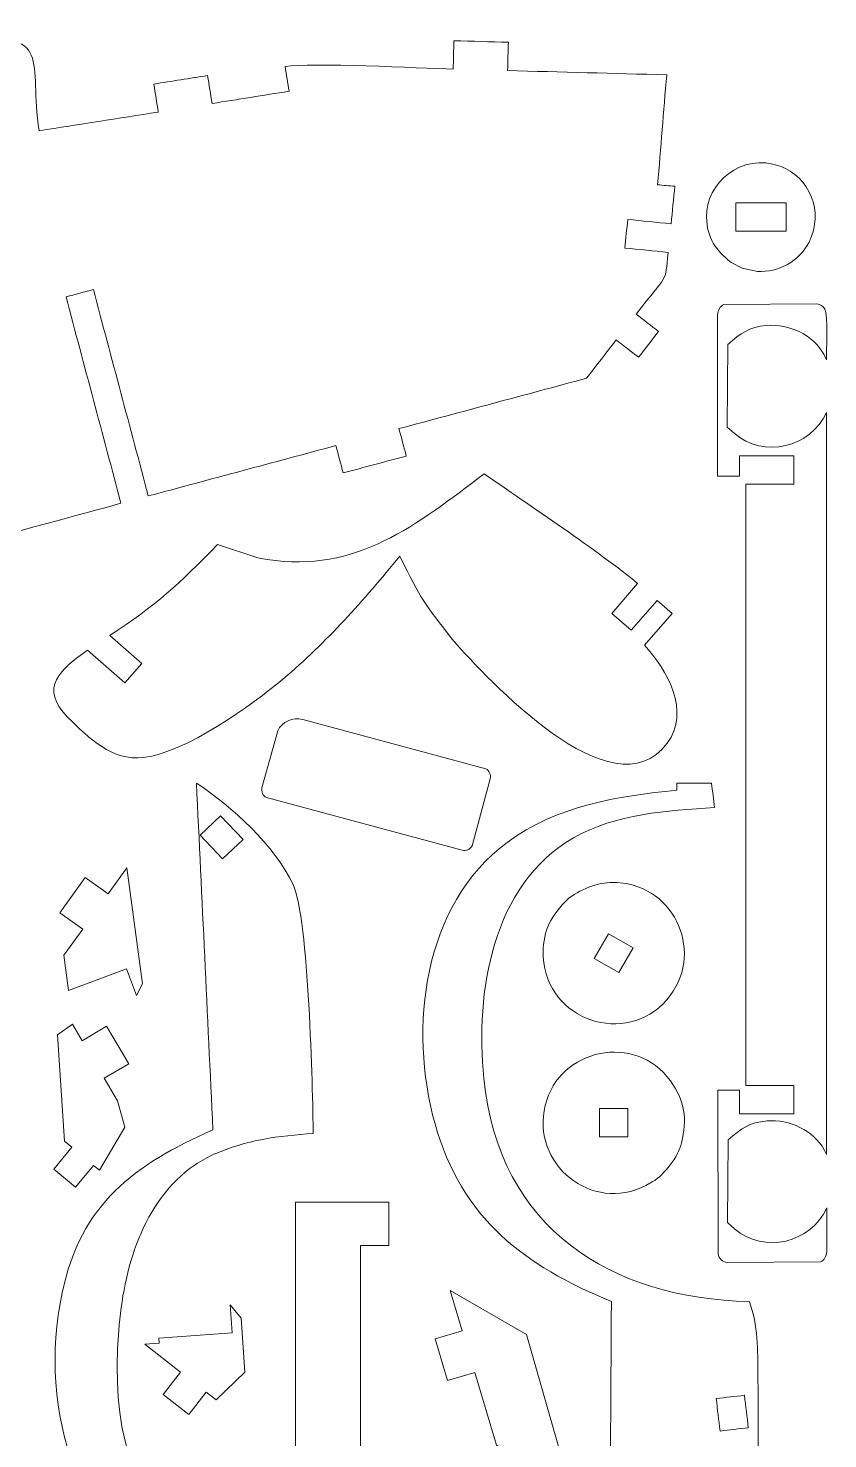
# Model space of a CAD drawing. Header units: centimetres. Extents: x -51 to 93, y -24 to 6.
# Drawn here: x -37.42 to -30.36, y -6.87 to 5.59 of the extents above; entities that cross this region are included whole.
import ezdxf

# ---------------------------------------------------------------- set-up
doc = ezdxf.new("R2010")
doc.units = ezdxf.units.CM
doc.header["$MEASUREMENT"] = 0
doc.layers.add('Camada 1', color=7, linetype='Continuous')

msp = doc.modelspace()

# ---------------------------------------------------------------- linework, layer by layer
at = {"layer": 'Camada 1', "color": 250, "lineweight": 9}
for points, knots in [([(-31.70889, 4.18937), (-31.75972, 4.19354), (-31.81055, 4.19772), (-31.86139, 4.2019), (-31.86139, 4.2019), (-31.83482, 4.52563), (-31.80823, 4.84936), (-31.78166, 5.17309), (-31.78166, 5.17309), (-32.25034, 5.18583), (-32.71903, 5.19858), (-33.1877, 5.21132), (-33.1877, 5.21132), (-33.18544, 5.29465), (-33.18318, 5.37798), (-33.18092, 5.46131), (-33.18092, 5.46131), (-33.34117, 5.46568), (-33.50143, 5.47003), (-33.66169, 5.4744), (-33.66169, 5.4744), (-33.66396, 5.39105), (-33.66622, 5.30772), (-33.66848, 5.22439), (-33.66848, 5.22439), (-33.96697, 5.2325), (-34.92627, 5.28266), (-35.15346, 5.24668), (-35.15346, 5.24668), (-35.14193, 5.17383), (-35.13039, 5.10097), (-35.11885, 5.02812), (-35.11885, 5.02812), (-35.34572, 4.99219), (-35.5726, 4.95625), (-35.79947, 4.92032), (-35.79947, 4.92032), (-35.81251, 5.00266), (-35.82556, 5.085), (-35.8386, 5.16734), (-35.8386, 5.16734), (-35.99695, 5.14226), (-36.1553, 5.11718), (-36.31365, 5.0921), (-36.31365, 5.0921), (-36.3006, 5.00976), (-36.28756, 4.92741), (-36.27452, 4.84508), (-36.27452, 4.84508), (-36.62538, 4.78962), (-36.97624, 4.73415), (-37.32709, 4.67869), (-37.32709, 4.67869), (-37.42416, 5.29156), (-37.18631, 5.58513), (-38.01467, 5.45675), (-38.01467, 5.45675), (-38.46119, 5.38754), (-38.59615, 5.15948), (-38.70667, 4.6349), (-38.70667, 4.6349), (-38.88792, 3.77461), (-38.78215, 2.86439), (-38.61643, 2.01377), (-38.61643, 2.01377), (-39.3658, 2.20588), (-40.67225, 2.18937), (-41.36008, 1.81259), (-41.36008, 1.81259), (-41.93544, 1.49742), (-41.75395, 0.66743), (-40.80757, 0.7483), (-40.80757, 0.7483), (-40.78623, 0.61353), (-40.76488, 0.47875), (-40.74353, 0.34397), (-40.74353, 0.34397), (-40.68019, 0.354), (-40.61685, 0.36403), (-40.55351, 0.37406), (-40.55351, 0.37406), (-40.57358, 0.50074), (-40.59364, 0.62742), (-40.6137, 0.7541), (-40.6137, 0.7541), (-40.53137, 0.76714), (-40.44903, 0.78018), (-40.36668, 0.79322), (-40.36668, 0.79322), (-40.34662, 0.66654), (-40.32656, 0.53987), (-40.30649, 0.41319), (-40.30649, 0.41319), (-39.96189, 0.46777), (-37.17351, 1.23649), (-36.60402, 1.38877), (-36.60402, 1.38877), (-36.76599, 1.9967), (-36.92795, 2.60463), (-37.08993, 3.21254), (-37.08993, 3.21254), (-37.00937, 3.23401), (-36.92881, 3.25548), (-36.84826, 3.27694), (-36.84826, 3.27694), (-36.68633, 2.66917), (-36.52441, 2.0614), (-36.36248, 1.45363), (-36.36248, 1.45363), (-35.80995, 1.60196), (-35.25741, 1.75029), (-34.70488, 1.89862), (-34.70488, 1.89862), (-34.68327, 1.8181), (-34.66166, 1.73759), (-34.64003, 1.65707), (-34.64003, 1.65707), (-34.45423, 1.70695), (-34.26843, 1.75683), (-34.08262, 1.80671), (-34.08262, 1.80671), (-34.10423, 1.88723), (-34.12585, 1.96774), (-34.14747, 2.04826), (-34.14747, 2.04826), (-33.59494, 2.19659), (-33.04241, 2.34492), (-32.48988, 2.49325), (-32.48988, 2.49325), (-32.40264, 2.60608), (-32.31539, 2.71891), (-32.22815, 2.83173), (-32.22815, 2.83173), (-32.1622, 2.78073), (-32.09625, 2.72973), (-32.0303, 2.67874), (-32.0303, 2.67874), (-31.97145, 2.75484), (-31.91261, 2.83094), (-31.85377, 2.90703), (-31.85377, 2.90703), (-31.91972, 2.95803), (-31.98567, 3.00902), (-32.05162, 3.06002), (-32.05162, 3.06002), (-31.76688, 3.42825), (-31.79818, 3.31713), (-31.76887, 3.60481), (-31.76887, 3.60481), (-31.89656, 3.61783), (-32.02425, 3.63084), (-32.15193, 3.64385), (-32.15193, 3.64385), (-32.14326, 3.72796), (-32.1343, 3.81244), (-32.1259, 3.89654), (-32.1259, 3.89654), (-31.99832, 3.88338), (-31.87075, 3.87021), (-31.74317, 3.85705), (-31.74317, 3.85705), (-31.73174, 3.96782), (-31.72031, 4.0786), (-31.70889, 4.18937)], [0, 0, 0, 0, 0.02380952, 0.02380952, 0.02380952, 0.02380952, 0.04761905, 0.04761905, 0.04761905, 0.04761905, 0.07142857, 0.07142857, 0.07142857, 0.07142857, 0.0952381, 0.0952381, 0.0952381, 0.0952381, 0.11904762, 0.11904762, 0.11904762, 0.11904762, 0.14285714, 0.14285714, 0.14285714, 0.14285714, 0.16666667, 0.16666667, 0.16666667, 0.16666667, 0.19047619, 0.19047619, 0.19047619, 0.19047619, 0.21428571, 0.21428571, 0.21428571, 0.21428571, 0.23809524, 0.23809524, 0.23809524, 0.23809524, 0.26190476, 0.26190476, 0.26190476, 0.26190476, 0.28571429, 0.28571429, 0.28571429, 0.28571429, 0.30952381, 0.30952381, 0.30952381, 0.30952381, 0.33333333, 0.33333333, 0.33333333, 0.33333333, 0.35714286, 0.35714286, 0.35714286, 0.35714286, 0.38095238, 0.38095238, 0.38095238, 0.38095238, 0.4047619, 0.4047619, 0.4047619, 0.4047619, 0.42857143, 0.42857143, 0.42857143, 0.42857143, 0.45238095, 0.45238095, 0.45238095, 0.45238095, 0.47619048, 0.47619048, 0.47619048, 0.47619048, 0.5, 0.5, 0.5, 0.5, 0.52380952, 0.52380952, 0.52380952, 0.52380952, 0.54761905, 0.54761905, 0.54761905, 0.54761905, 0.57142857, 0.57142857, 0.57142857, 0.57142857, 0.5952381, 0.5952381, 0.5952381, 0.5952381, 0.61904762, 0.61904762, 0.61904762, 0.61904762, 0.64285714, 0.64285714, 0.64285714, 0.64285714, 0.66666667, 0.66666667, 0.66666667, 0.66666667, 0.69047619, 0.69047619, 0.69047619, 0.69047619, 0.71428571, 0.71428571, 0.71428571, 0.71428571, 0.73809524, 0.73809524, 0.73809524, 0.73809524, 0.76190476, 0.76190476, 0.76190476, 0.76190476, 0.78571429, 0.78571429, 0.78571429, 0.78571429, 0.80952381, 0.80952381, 0.80952381, 0.80952381, 0.83333333, 0.83333333, 0.83333333, 0.83333333, 0.85714286, 0.85714286, 0.85714286, 0.85714286, 0.88095238, 0.88095238, 0.88095238, 0.88095238, 0.9047619, 0.9047619, 0.9047619, 0.9047619, 0.92857143, 0.92857143, 0.92857143, 0.92857143, 0.95238095, 0.95238095, 0.95238095, 0.95238095, 1, 1, 1, 1]), ([(-31.2128, 3.51494), (-31.34665, 3.62379), (-31.42527, 3.73165), (-31.43009, 3.91641), (-31.43009, 3.91641), (-31.43788, 4.21462), (-31.12099, 4.49197), (-30.77859, 4.36683), (-30.77859, 4.36683), (-30.52444, 4.27393), (-30.38554, 3.96708), (-30.52363, 3.69601), (-30.52363, 3.69601), (-30.6103, 3.52587), (-30.79642, 3.42579), (-30.9784, 3.43685), (-30.9784, 3.43685), (-30.9784, 3.43685), (-31.11348, 3.46511), (-31.11348, 3.46511), (-31.11348, 3.46511), (-31.11348, 3.46511), (-31.2128, 3.51494), (-31.2128, 3.51494)], [0, 0, 0, 0, 0.14285714, 0.14285714, 0.14285714, 0.14285714, 0.28571429, 0.28571429, 0.28571429, 0.28571429, 0.42857143, 0.42857143, 0.42857143, 0.42857143, 0.57142857, 0.57142857, 0.57142857, 0.57142857, 0.71428571, 0.71428571, 0.71428571, 0.71428571, 1, 1, 1, 1]), ([(-30.72702, 4.04305), (-30.72702, 4.04305), (-31.17073, 4.04305), (-31.17073, 4.04305), (-31.17073, 4.04305), (-31.17073, 4.04305), (-31.17073, 3.7917), (-31.17073, 3.7917), (-31.17073, 3.7917), (-31.17073, 3.7917), (-30.72702, 3.7917), (-30.72702, 3.7917), (-30.72702, 3.7917), (-30.72702, 3.7917), (-30.72702, 4.04305), (-30.72702, 4.04305)], [0, 0, 0, 0, 0.2, 0.2, 0.2, 0.2, 0.4, 0.4, 0.4, 0.4, 0.6, 0.6, 0.6, 0.6, 1, 1, 1, 1]), ([(-30.36972, -4.3626), (-30.36972, -4.3626), (-30.36992, 2.1907), (-30.36992, 2.1907), (-30.36992, 2.1907), (-30.50999, 1.88064), (-30.92582, 1.78326), (-31.18471, 2.00775), (-31.18471, 2.00775), (-31.18471, 2.00775), (-31.24621, 2.06249), (-31.24621, 2.06249), (-31.24621, 2.06249), (-31.24621, 2.06249), (-31.24044, 2.79237), (-31.24044, 2.79237), (-31.24044, 2.79237), (-31.12389, 2.89077), (-31.06011, 2.94591), (-30.89862, 2.95923), (-30.89862, 2.95923), (-30.69968, 2.97564), (-30.48718, 2.87774), (-30.39037, 2.69947), (-30.39037, 2.69947), (-30.39037, 2.69947), (-30.37, 2.65677), (-30.37, 2.65677), (-30.37, 2.65677), (-30.36961, 2.70596), (-30.35784, 3.05923), (-30.38287, 3.10273), (-30.38287, 3.10273), (-30.39746, 3.12807), (-30.42336, 3.14827), (-30.45369, 3.15022), (-30.45369, 3.15022), (-30.45369, 3.15022), (-31.27573, 3.14488), (-31.27573, 3.14488), (-31.27573, 3.14488), (-31.30901, 3.13387), (-31.33033, 3.09051), (-31.33192, 3.05469), (-31.33192, 3.05469), (-31.33192, 3.05469), (-31.33252, 1.62825), (-31.33252, 1.62825), (-31.33252, 1.62825), (-31.33252, 1.62825), (-31.13876, 1.62825), (-31.13876, 1.62825), (-31.13876, 1.62825), (-31.13876, 1.62825), (-31.13876, 1.80875), (-31.13876, 1.80875), (-31.13876, 1.80875), (-31.13876, 1.80875), (-30.65783, 1.80875), (-30.65783, 1.80875), (-30.65783, 1.80875), (-30.65783, 1.80875), (-30.65783, 1.55866), (-30.65783, 1.55866), (-30.65783, 1.55866), (-30.65783, 1.55866), (-31.08248, 1.55866), (-31.08248, 1.55866), (-31.08248, 1.55866), (-31.08248, 1.55866), (-31.08248, -3.7524), (-31.08248, -3.7524), (-31.08248, -3.7524), (-31.08248, -3.7524), (-30.65783, -3.7524), (-30.65783, -3.7524), (-30.65783, -3.7524), (-30.65783, -3.7524), (-30.65783, -4.00249), (-30.65783, -4.00249), (-30.65783, -4.00249), (-30.65783, -4.00249), (-31.13876, -4.00249), (-31.13876, -4.00249), (-31.13876, -4.00249), (-31.13876, -4.00249), (-31.13876, -3.79479), (-31.13876, -3.79479), (-31.13876, -3.79479), (-31.13876, -3.79479), (-31.33075, -3.79479), (-31.33075, -3.79479), (-31.33075, -3.79479), (-31.33075, -3.79479), (-31.32719, -5.23971), (-31.32719, -5.23971), (-31.32719, -5.23971), (-31.31976, -5.27988), (-31.2891, -5.31339), (-31.24526, -5.31658), (-31.24526, -5.31658), (-31.24526, -5.31658), (-30.42327, -5.31125), (-30.42327, -5.31125), (-30.42327, -5.31125), (-30.39005, -5.30021), (-30.36886, -5.25637), (-30.36704, -5.22106), (-30.36704, -5.22106), (-30.36704, -5.22106), (-30.36709, -4.83483), (-30.36709, -4.83483), (-30.36709, -4.83483), (-30.50738, -5.14501), (-30.92306, -5.24219), (-31.18189, -5.01777), (-31.18189, -5.01777), (-31.18189, -5.01777), (-31.24341, -4.96301), (-31.24341, -4.96301), (-31.24341, -4.96301), (-31.24341, -4.96301), (-31.23762, -4.23313), (-31.23762, -4.23313), (-31.23762, -4.23313), (-31.12055, -4.13431), (-31.05623, -4.07891), (-30.89383, -4.0661), (-30.89383, -4.0661), (-30.69832, -4.05067), (-30.48447, -4.14766), (-30.38906, -4.32227), (-30.38906, -4.32227), (-30.38906, -4.32227), (-30.36972, -4.3626), (-30.36972, -4.3626)], [0, 0, 0, 0, 0.02857143, 0.02857143, 0.02857143, 0.02857143, 0.05714286, 0.05714286, 0.05714286, 0.05714286, 0.08571429, 0.08571429, 0.08571429, 0.08571429, 0.11428571, 0.11428571, 0.11428571, 0.11428571, 0.14285714, 0.14285714, 0.14285714, 0.14285714, 0.17142857, 0.17142857, 0.17142857, 0.17142857, 0.2, 0.2, 0.2, 0.2, 0.22857143, 0.22857143, 0.22857143, 0.22857143, 0.25714286, 0.25714286, 0.25714286, 0.25714286, 0.28571429, 0.28571429, 0.28571429, 0.28571429, 0.31428571, 0.31428571, 0.31428571, 0.31428571, 0.34285714, 0.34285714, 0.34285714, 0.34285714, 0.37142857, 0.37142857, 0.37142857, 0.37142857, 0.4, 0.4, 0.4, 0.4, 0.42857143, 0.42857143, 0.42857143, 0.42857143, 0.45714286, 0.45714286, 0.45714286, 0.45714286, 0.48571429, 0.48571429, 0.48571429, 0.48571429, 0.51428571, 0.51428571, 0.51428571, 0.51428571, 0.54285714, 0.54285714, 0.54285714, 0.54285714, 0.57142857, 0.57142857, 0.57142857, 0.57142857, 0.6, 0.6, 0.6, 0.6, 0.62857143, 0.62857143, 0.62857143, 0.62857143, 0.65714286, 0.65714286, 0.65714286, 0.65714286, 0.68571429, 0.68571429, 0.68571429, 0.68571429, 0.71428571, 0.71428571, 0.71428571, 0.71428571, 0.74285714, 0.74285714, 0.74285714, 0.74285714, 0.77142857, 0.77142857, 0.77142857, 0.77142857, 0.8, 0.8, 0.8, 0.8, 0.82857143, 0.82857143, 0.82857143, 0.82857143, 0.85714286, 0.85714286, 0.85714286, 0.85714286, 0.88571429, 0.88571429, 0.88571429, 0.88571429, 0.91428571, 0.91428571, 0.91428571, 0.91428571, 0.94285714, 0.94285714, 0.94285714, 0.94285714, 1, 1, 1, 1]), ([(-33.66244, 0.17002), (-33.37636, -0.1464), (-32.25926, -1.3749), (-31.77659, -0.73035), (-31.77659, -0.73035), (-31.56885, -0.45293), (-31.77708, -0.0783), (-31.97883, 0.13605), (-31.97883, 0.13605), (-31.97883, 0.13605), (-31.73468, 0.41691), (-31.73468, 0.41691), (-31.73468, 0.41691), (-31.73468, 0.41691), (-31.86666, 0.53164), (-31.86666, 0.53164), (-31.86666, 0.53164), (-31.86666, 0.53164), (-32.09613, 0.26766), (-32.09613, 0.26766), (-32.09613, 0.26766), (-32.09613, 0.26766), (-32.2677, 0.4168), (-32.2677, 0.4168), (-32.2677, 0.4168), (-32.2677, 0.4168), (-32.03823, 0.68078), (-32.03823, 0.68078), (-32.03823, 0.68078), (-32.36239, 0.94987), (-33.01159, 1.38333), (-33.394, 1.64883), (-33.394, 1.64883), (-33.99525, 1.19857), (-34.5169, 0.77111), (-35.3137, 0.8921), (-35.3137, 0.8921), (-35.3137, 0.8921), (-35.39362, 0.90597), (-35.39362, 0.90597), (-35.39362, 0.90597), (-35.39362, 0.90597), (-35.75215, 1.02595), (-35.75215, 1.02595), (-35.75215, 1.02595), (-36.08894, 0.67108), (-36.29447, 0.49253), (-36.70165, 0.22002), (-36.70165, 0.22002), (-36.70165, 0.22002), (-36.42027, -0.02458), (-36.42027, -0.02458), (-36.42027, -0.02458), (-36.42027, -0.02458), (-36.56874, -0.19538), (-36.56874, -0.19538), (-36.56874, -0.19538), (-36.56874, -0.19538), (-36.89871, 0.09145), (-36.89871, 0.09145), (-36.89871, 0.09145), (-37.13744, -0.07451), (-37.33593, -0.23947), (-37.07257, -0.50202), (-37.07257, -0.50202), (-36.88818, -0.68583), (-36.68439, -0.88885), (-36.40409, -0.85632), (-36.40409, -0.85632), (-36.03117, -0.81304), (-35.44301, -0.39107), (-35.17289, -0.16352), (-35.17289, -0.16352), (-34.78378, 0.16426), (-34.46119, 0.5303), (-34.14034, 0.92242), (-34.14034, 0.92242), (-33.9514, 0.53515), (-33.92797, 0.5154), (-33.66244, 0.17002)], [0, 0, 0, 0, 0.04761905, 0.04761905, 0.04761905, 0.04761905, 0.0952381, 0.0952381, 0.0952381, 0.0952381, 0.14285714, 0.14285714, 0.14285714, 0.14285714, 0.19047619, 0.19047619, 0.19047619, 0.19047619, 0.23809524, 0.23809524, 0.23809524, 0.23809524, 0.28571429, 0.28571429, 0.28571429, 0.28571429, 0.33333333, 0.33333333, 0.33333333, 0.33333333, 0.38095238, 0.38095238, 0.38095238, 0.38095238, 0.42857143, 0.42857143, 0.42857143, 0.42857143, 0.47619048, 0.47619048, 0.47619048, 0.47619048, 0.52380952, 0.52380952, 0.52380952, 0.52380952, 0.57142857, 0.57142857, 0.57142857, 0.57142857, 0.61904762, 0.61904762, 0.61904762, 0.61904762, 0.66666667, 0.66666667, 0.66666667, 0.66666667, 0.71428571, 0.71428571, 0.71428571, 0.71428571, 0.76190476, 0.76190476, 0.76190476, 0.76190476, 0.80952381, 0.80952381, 0.80952381, 0.80952381, 0.85714286, 0.85714286, 0.85714286, 0.85714286, 0.9047619, 0.9047619, 0.9047619, 0.9047619, 1, 1, 1, 1]), ([(-33.58942, -1.67538), (-33.58942, -1.67538), (-35.31862, -1.21041), (-35.31862, -1.21041), (-35.31862, -1.21041), (-35.35088, -1.19427), (-35.36589, -1.15917), (-35.35808, -1.12265), (-35.35808, -1.12265), (-35.35808, -1.12265), (-35.21942, -0.62024), (-35.21942, -0.62024), (-35.21942, -0.62024), (-35.17887, -0.53922), (-35.0889, -0.4991), (-34.99843, -0.52088), (-34.99843, -0.52088), (-34.99843, -0.52088), (-33.38081, -0.95594), (-33.38081, -0.95594), (-33.38081, -0.95594), (-33.34856, -0.97209), (-33.33354, -1.00721), (-33.34134, -1.04371), (-33.34134, -1.04371), (-33.34134, -1.04371), (-33.50165, -1.63591), (-33.50165, -1.63591), (-33.50165, -1.63591), (-33.5189, -1.67036), (-33.55219, -1.68137), (-33.58942, -1.67538)], [0, 0, 0, 0, 0.11111111, 0.11111111, 0.11111111, 0.11111111, 0.22222222, 0.22222222, 0.22222222, 0.22222222, 0.33333333, 0.33333333, 0.33333333, 0.33333333, 0.44444444, 0.44444444, 0.44444444, 0.44444444, 0.55555556, 0.55555556, 0.55555556, 0.55555556, 0.66666667, 0.66666667, 0.66666667, 0.66666667, 0.77777778, 0.77777778, 0.77777778, 0.77777778, 1, 1, 1, 1]), ([(-35.56996, -18.90558), (-36.33965, -19.22193), (-36.89419, -19.63463), (-37.12878, -20.47522), (-37.12878, -20.47522), (-37.36468, -21.3205), (-37.23762, -22.40604), (-36.49072, -22.96046), (-36.49072, -22.96046), (-36.05605, -23.28312), (-35.5167, -23.3696), (-34.9931, -23.421), (-34.9931, -23.421), (-34.9931, -23.44187), (-34.9931, -23.46274), (-34.9931, -23.48362), (-34.9931, -23.48362), (-34.89031, -23.48362), (-34.78752, -23.48362), (-34.68472, -23.48362), (-34.68472, -23.48362), (-34.67623, -23.41149), (-34.66774, -23.33937), (-34.65925, -23.26725), (-34.65925, -23.26725), (-35.08352, -23.24057), (-35.52686, -23.21615), (-35.90601, -22.99921), (-35.90601, -22.99921), (-36.62524, -22.5877), (-36.77493, -21.63374), (-36.69779, -20.87661), (-36.69779, -20.87661), (-36.56187, -19.5426), (-35.57543, -18.93564), (-34.35022, -18.90374), (-34.35022, -18.90374), (-34.27507, -18.69516), (-34.27649, -18.47494), (-34.27529, -18.25584), (-34.27529, -18.25584), (-34.25643, -14.82078), (-34.23674, -11.814), (-34.40831, -8.36224), (-34.40831, -8.36224), (-35.88187, -8.12301), (-36.75711, -7.64542), (-36.62405, -5.91851), (-36.62405, -5.91851), (-36.58263, -5.38091), (-36.4183, -4.77439), (-35.9489, -4.45243), (-35.9489, -4.45243), (-35.89301, -4.42031), (-35.83712, -4.38819), (-35.78123, -4.35607), (-35.78123, -4.35607), (-35.78116, -4.35748), (-35.78109, -4.35888), (-35.78102, -4.36029), (-35.78102, -4.36029), (-35.50307, -4.23647), (-35.20618, -4.19518), (-34.90474, -4.17792), (-34.90474, -4.17792), (-34.9116, -3.7817), (-34.94287, -2.2775), (-35.0835, -1.97907), (-35.0835, -1.97907), (-35.24524, -1.63582), (-35.62335, -1.28594), (-35.93788, -1.08274), (-35.93788, -1.08274), (-35.88754, -2.10355), (-35.84019, -3.12451), (-35.79165, -4.14541), (-35.79165, -4.14541), (-36.48895, -4.45273), (-36.95952, -4.79862), (-37.12351, -5.58414), (-37.12351, -5.58414), (-37.34219, -6.63162), (-36.99792, -7.78562), (-35.96065, -8.23557), (-35.96065, -8.23557), (-35.8589, -8.27141), (-35.75716, -8.30725), (-35.65541, -8.34308), (-35.65541, -8.34308), (-35.63092, -11.86395), (-35.59204, -15.3847), (-35.56996, -18.90558)], [0, 0, 0, 0, 0.04166667, 0.04166667, 0.04166667, 0.04166667, 0.08333333, 0.08333333, 0.08333333, 0.08333333, 0.125, 0.125, 0.125, 0.125, 0.16666667, 0.16666667, 0.16666667, 0.16666667, 0.20833333, 0.20833333, 0.20833333, 0.20833333, 0.25, 0.25, 0.25, 0.25, 0.29166667, 0.29166667, 0.29166667, 0.29166667, 0.33333333, 0.33333333, 0.33333333, 0.33333333, 0.375, 0.375, 0.375, 0.375, 0.41666667, 0.41666667, 0.41666667, 0.41666667, 0.45833333, 0.45833333, 0.45833333, 0.45833333, 0.5, 0.5, 0.5, 0.5, 0.54166667, 0.54166667, 0.54166667, 0.54166667, 0.58333333, 0.58333333, 0.58333333, 0.58333333, 0.625, 0.625, 0.625, 0.625, 0.66666667, 0.66666667, 0.66666667, 0.66666667, 0.70833333, 0.70833333, 0.70833333, 0.70833333, 0.75, 0.75, 0.75, 0.75, 0.79166667, 0.79166667, 0.79166667, 0.79166667, 0.83333333, 0.83333333, 0.83333333, 0.83333333, 0.875, 0.875, 0.875, 0.875, 0.91666667, 0.91666667, 0.91666667, 0.91666667, 1, 1, 1, 1]), ([(-32.26996, -5.66078), (-33.03965, -5.34443), (-33.59419, -4.93173), (-33.82878, -4.09114), (-33.82878, -4.09114), (-34.06468, -3.24586), (-33.93762, -2.16032), (-33.19072, -1.6059), (-33.19072, -1.6059), (-32.75605, -1.28324), (-32.2167, -1.19676), (-31.6931, -1.14536), (-31.6931, -1.14536), (-31.6931, -1.12449), (-31.6931, -1.10362), (-31.6931, -1.08274), (-31.6931, -1.08274), (-31.59031, -1.08274), (-31.48752, -1.08274), (-31.38472, -1.08274), (-31.38472, -1.08274), (-31.37623, -1.15487), (-31.36774, -1.22699), (-31.35925, -1.29911), (-31.35925, -1.29911), (-31.78352, -1.32579), (-32.22686, -1.35021), (-32.60601, -1.56715), (-32.60601, -1.56715), (-33.32524, -1.97866), (-33.47493, -2.93262), (-33.39779, -3.68975), (-33.39779, -3.68975), (-33.26187, -5.02376), (-32.27543, -5.63072), (-31.05022, -5.66262), (-31.05022, -5.66262), (-30.97507, -5.8712), (-30.97649, -6.09142), (-30.97529, -6.31052), (-30.97529, -6.31052), (-30.95643, -9.74558), (-30.93674, -12.75236), (-31.10831, -16.20412), (-31.10831, -16.20412), (-32.58187, -16.44335), (-33.45711, -16.92094), (-33.32405, -18.64785), (-33.32405, -18.64785), (-33.28263, -19.18545), (-33.1183, -19.79197), (-32.6489, -20.11393), (-32.6489, -20.11393), (-32.59301, -20.14605), (-32.53712, -20.17817), (-32.48123, -20.21029), (-32.48123, -20.21029), (-32.48116, -20.20888), (-32.48109, -20.20748), (-32.48102, -20.20607), (-32.48102, -20.20607), (-32.20307, -20.32989), (-31.90618, -20.37118), (-31.60474, -20.38844), (-31.60474, -20.38844), (-31.6116, -20.78466), (-31.64287, -22.28886), (-31.7835, -22.58729), (-31.7835, -22.58729), (-31.94524, -22.93054), (-32.32335, -23.28042), (-32.63788, -23.48362), (-32.63788, -23.48362), (-32.58754, -22.46281), (-32.54019, -21.44185), (-32.49165, -20.42095), (-32.49165, -20.42095), (-33.18895, -20.11363), (-33.65952, -19.76774), (-33.82351, -18.98222), (-33.82351, -18.98222), (-34.04219, -17.93474), (-33.69792, -16.78074), (-32.66065, -16.33079), (-32.66065, -16.33079), (-32.5589, -16.29495), (-32.45716, -16.25911), (-32.35541, -16.22328), (-32.35541, -16.22328), (-32.33092, -12.70241), (-32.29204, -9.18166), (-32.26996, -5.66078)], [0, 0, 0, 0, 0.04166667, 0.04166667, 0.04166667, 0.04166667, 0.08333333, 0.08333333, 0.08333333, 0.08333333, 0.125, 0.125, 0.125, 0.125, 0.16666667, 0.16666667, 0.16666667, 0.16666667, 0.20833333, 0.20833333, 0.20833333, 0.20833333, 0.25, 0.25, 0.25, 0.25, 0.29166667, 0.29166667, 0.29166667, 0.29166667, 0.33333333, 0.33333333, 0.33333333, 0.33333333, 0.375, 0.375, 0.375, 0.375, 0.41666667, 0.41666667, 0.41666667, 0.41666667, 0.45833333, 0.45833333, 0.45833333, 0.45833333, 0.5, 0.5, 0.5, 0.5, 0.54166667, 0.54166667, 0.54166667, 0.54166667, 0.58333333, 0.58333333, 0.58333333, 0.58333333, 0.625, 0.625, 0.625, 0.625, 0.66666667, 0.66666667, 0.66666667, 0.66666667, 0.70833333, 0.70833333, 0.70833333, 0.70833333, 0.75, 0.75, 0.75, 0.75, 0.79166667, 0.79166667, 0.79166667, 0.79166667, 0.83333333, 0.83333333, 0.83333333, 0.83333333, 0.875, 0.875, 0.875, 0.875, 0.91666667, 0.91666667, 0.91666667, 0.91666667, 1, 1, 1, 1]), ([(-35.72333, -1.37025), (-35.72333, -1.37025), (-35.90519, -1.54293), (-35.90519, -1.54293), (-35.90519, -1.54293), (-35.90519, -1.54293), (-35.70653, -1.75221), (-35.70653, -1.75221), (-35.70653, -1.75221), (-35.70653, -1.75221), (-35.52467, -1.57956), (-35.52467, -1.57956), (-35.52467, -1.57956), (-35.52467, -1.57956), (-35.72333, -1.37025), (-35.72333, -1.37025)], [0, 0, 0, 0, 0.2, 0.2, 0.2, 0.2, 0.4, 0.4, 0.4, 0.4, 0.6, 0.6, 0.6, 0.6, 1, 1, 1, 1]), ([(-36.41517, -2.85452), (-36.41517, -2.85452), (-36.46789, -2.95862), (-36.46789, -2.95862), (-36.46789, -2.95862), (-36.46789, -2.95862), (-36.55428, -2.72392), (-36.55428, -2.72392), (-36.55428, -2.72392), (-36.55428, -2.72392), (-37.06695, -2.91267), (-37.06695, -2.91267), (-37.06695, -2.91267), (-37.06695, -2.91267), (-37.10828, -2.60331), (-37.10828, -2.60331), (-37.10828, -2.60331), (-37.10828, -2.60331), (-36.94249, -2.37303), (-36.94249, -2.37303), (-36.94249, -2.37303), (-36.94249, -2.37303), (-37.14551, -2.22693), (-37.14551, -2.22693), (-37.14551, -2.22693), (-37.14551, -2.22693), (-36.92072, -1.91465), (-36.92072, -1.91465), (-36.92072, -1.91465), (-36.92072, -1.91465), (-36.71774, -2.06075), (-36.71774, -2.06075), (-36.71774, -2.06075), (-36.71774, -2.06075), (-36.55201, -1.83046), (-36.55201, -1.83046), (-36.55201, -1.83046), (-36.55201, -1.83046), (-36.41517, -2.85452), (-36.41517, -2.85452)], [0, 0, 0, 0, 0.09090909, 0.09090909, 0.09090909, 0.09090909, 0.18181818, 0.18181818, 0.18181818, 0.18181818, 0.27272727, 0.27272727, 0.27272727, 0.27272727, 0.36363636, 0.36363636, 0.36363636, 0.36363636, 0.45454545, 0.45454545, 0.45454545, 0.45454545, 0.54545455, 0.54545455, 0.54545455, 0.54545455, 0.63636364, 0.63636364, 0.63636364, 0.63636364, 0.72727273, 0.72727273, 0.72727273, 0.72727273, 0.81818182, 0.81818182, 0.81818182, 0.81818182, 1, 1, 1, 1]), ([(-32.28362, -1.96027), (-32.41481, -1.96514), (-32.58889, -2.03588), (-32.68016, -2.1314), (-32.68016, -2.1314), (-32.8188, -2.27652), (-32.88197, -2.41112), (-32.87184, -2.6176), (-32.87184, -2.6176), (-32.84426, -3.17968), (-32.13979, -3.41208), (-31.78048, -2.99627), (-31.78048, -2.99627), (-31.43793, -2.59985), (-31.69928, -1.98744), (-32.21807, -1.9614), (-32.21807, -1.9614), (-32.21807, -1.9614), (-32.28362, -1.96027), (-32.28362, -1.96027)], [0, 0, 0, 0, 0.16666667, 0.16666667, 0.16666667, 0.16666667, 0.33333333, 0.33333333, 0.33333333, 0.33333333, 0.5, 0.5, 0.5, 0.5, 0.66666667, 0.66666667, 0.66666667, 0.66666667, 1, 1, 1, 1]), ([(-32.20367, -2.75582), (-32.20367, -2.75582), (-32.07801, -2.53817), (-32.07801, -2.53817), (-32.07801, -2.53817), (-32.07801, -2.53817), (-32.29566, -2.41251), (-32.29566, -2.41251), (-32.29566, -2.41251), (-32.29566, -2.41251), (-32.42132, -2.63016), (-32.42132, -2.63016), (-32.42132, -2.63016), (-32.42132, -2.63016), (-32.20367, -2.75582), (-32.20367, -2.75582)], [0, 0, 0, 0, 0.2, 0.2, 0.2, 0.2, 0.4, 0.4, 0.4, 0.4, 0.6, 0.6, 0.6, 0.6, 1, 1, 1, 1]), ([(-37.03206, -3.21218), (-37.03206, -3.21218), (-37.16403, -3.30622), (-37.16403, -3.30622), (-37.16403, -3.30622), (-37.16403, -3.30622), (-37.10394, -4.24622), (-37.10394, -4.24622), (-37.10394, -4.24622), (-37.10394, -4.24622), (-37.03975, -4.29921), (-37.03975, -4.29921), (-37.03975, -4.29921), (-37.03975, -4.29921), (-37.19893, -4.49208), (-37.19893, -4.49208), (-37.19893, -4.49208), (-37.19893, -4.49208), (-37.00605, -4.65129), (-37.00605, -4.65129), (-37.00605, -4.65129), (-37.00605, -4.65129), (-36.84686, -4.45838), (-36.84686, -4.45838), (-36.84686, -4.45838), (-36.84686, -4.45838), (-36.79494, -4.50125), (-36.79494, -4.50125), (-36.79494, -4.50125), (-36.79494, -4.50125), (-36.56927, -4.12206), (-36.56927, -4.12206), (-36.56927, -4.12206), (-36.56927, -4.12206), (-36.63479, -3.88752), (-36.63479, -3.88752), (-36.63479, -3.88752), (-36.63479, -3.88752), (-36.75166, -3.68888), (-36.75166, -3.68888), (-36.75166, -3.68888), (-36.75166, -3.68888), (-36.53611, -3.56204), (-36.53611, -3.56204), (-36.53611, -3.56204), (-36.53611, -3.56204), (-36.73118, -3.23044), (-36.73118, -3.23044), (-36.73118, -3.23044), (-36.73118, -3.23044), (-36.94674, -3.35725), (-36.94674, -3.35725), (-36.94674, -3.35725), (-36.94674, -3.35725), (-37.03206, -3.21218), (-37.03206, -3.21218)], [0, 0, 0, 0, 0.06666667, 0.06666667, 0.06666667, 0.06666667, 0.13333333, 0.13333333, 0.13333333, 0.13333333, 0.2, 0.2, 0.2, 0.2, 0.26666667, 0.26666667, 0.26666667, 0.26666667, 0.33333333, 0.33333333, 0.33333333, 0.33333333, 0.4, 0.4, 0.4, 0.4, 0.46666667, 0.46666667, 0.46666667, 0.46666667, 0.53333333, 0.53333333, 0.53333333, 0.53333333, 0.6, 0.6, 0.6, 0.6, 0.66666667, 0.66666667, 0.66666667, 0.66666667, 0.73333333, 0.73333333, 0.73333333, 0.73333333, 0.8, 0.8, 0.8, 0.8, 0.86666667, 0.86666667, 0.86666667, 0.86666667, 1, 1, 1, 1]), ([(-31.90851, -4.60548), (-31.79732, -4.53577), (-31.68194, -4.38731), (-31.65063, -4.25901), (-31.65063, -4.25901), (-31.60015, -4.05216), (-31.61999, -3.88904), (-31.74907, -3.71091), (-31.74907, -3.71091), (-32.05579, -3.28765), (-32.73133, -3.42215), (-32.85545, -3.92877), (-32.85545, -3.92877), (-32.98274, -4.44832), (-32.44403, -4.88234), (-31.96581, -4.63728), (-31.96581, -4.63728), (-31.96581, -4.63728), (-31.90851, -4.60548), (-31.90851, -4.60548)], [0, 0, 0, 0, 0.16666667, 0.16666667, 0.16666667, 0.16666667, 0.33333333, 0.33333333, 0.33333333, 0.33333333, 0.5, 0.5, 0.5, 0.5, 0.66666667, 0.66666667, 0.66666667, 0.66666667, 1, 1, 1, 1]), ([(-32.37552, -3.95649), (-32.37552, -3.95649), (-32.37552, -4.20781), (-32.37552, -4.20781), (-32.37552, -4.20781), (-32.37552, -4.20781), (-32.12417, -4.20781), (-32.12417, -4.20781), (-32.12417, -4.20781), (-32.12417, -4.20781), (-32.12417, -3.95649), (-32.12417, -3.95649), (-32.12417, -3.95649), (-32.12417, -3.95649), (-32.37552, -3.95649), (-32.37552, -3.95649)], [0, 0, 0, 0, 0.2, 0.2, 0.2, 0.2, 0.4, 0.4, 0.4, 0.4, 0.6, 0.6, 0.6, 0.6, 1, 1, 1, 1]), ([(-34.23611, -5.16742), (-34.23611, -5.16742), (-34.23611, -4.78267), (-34.23611, -4.78267), (-34.23611, -4.78267), (-34.23611, -4.78267), (-35.06331, -4.78267), (-35.06331, -4.78267), (-35.06331, -4.78267), (-35.06331, -4.78267), (-35.06331, -7.7837), (-35.06331, -7.7837), (-35.06331, -7.7837), (-35.06331, -7.7837), (-34.23611, -7.7837), (-34.23611, -7.7837), (-34.23611, -7.7837), (-34.23611, -7.7837), (-34.23611, -7.39895), (-34.23611, -7.39895), (-34.23611, -7.39895), (-34.23611, -7.39895), (-34.4862, -7.39895), (-34.4862, -7.39895), (-34.4862, -7.39895), (-34.4862, -7.39895), (-34.4862, -5.16742), (-34.4862, -5.16742), (-34.4862, -5.16742), (-34.4862, -5.16742), (-34.23611, -5.16742), (-34.23611, -5.16742)], [0, 0, 0, 0, 0.11111111, 0.11111111, 0.11111111, 0.11111111, 0.22222222, 0.22222222, 0.22222222, 0.22222222, 0.33333333, 0.33333333, 0.33333333, 0.33333333, 0.44444444, 0.44444444, 0.44444444, 0.44444444, 0.55555556, 0.55555556, 0.55555556, 0.55555556, 0.66666667, 0.66666667, 0.66666667, 0.66666667, 0.77777778, 0.77777778, 0.77777778, 0.77777778, 1, 1, 1, 1]), ([(-33.28679, -6.92844), (-33.28679, -6.92844), (-33.47814, -6.28817), (-33.47814, -6.28817), (-33.47814, -6.28817), (-33.47814, -6.28817), (-33.71774, -6.35978), (-33.71774, -6.35978), (-33.71774, -6.35978), (-33.71774, -6.35978), (-33.82792, -5.99113), (-33.82792, -5.99113), (-33.82792, -5.99113), (-33.82792, -5.99113), (-33.58828, -5.91954), (-33.58828, -5.91954), (-33.58828, -5.91954), (-33.58828, -5.91954), (-33.6947, -5.5635), (-33.6947, -5.5635), (-33.6947, -5.5635), (-33.6947, -5.5635), (-33.01998, -5.95306), (-33.01998, -5.95306), (-33.01998, -5.95306), (-33.01998, -5.95306), (-32.7068, -7.0435), (-32.7068, -7.0435), (-32.7068, -7.0435), (-32.7068, -7.0435), (-33.07094, -7.67418), (-33.07094, -7.67418), (-33.07094, -7.67418), (-33.24467, -7.65194), (-33.20278, -7.66734), (-33.35005, -7.58051), (-33.35005, -7.58051), (-33.35005, -7.58051), (-33.05187, -7.06405), (-33.05187, -7.06405), (-33.05187, -7.06405), (-33.05187, -7.06405), (-33.28679, -6.92844), (-33.28679, -6.92844)], [0, 0, 0, 0, 0.08333333, 0.08333333, 0.08333333, 0.08333333, 0.16666667, 0.16666667, 0.16666667, 0.16666667, 0.25, 0.25, 0.25, 0.25, 0.33333333, 0.33333333, 0.33333333, 0.33333333, 0.41666667, 0.41666667, 0.41666667, 0.41666667, 0.5, 0.5, 0.5, 0.5, 0.58333333, 0.58333333, 0.58333333, 0.58333333, 0.66666667, 0.66666667, 0.66666667, 0.66666667, 0.75, 0.75, 0.75, 0.75, 0.83333333, 0.83333333, 0.83333333, 0.83333333, 1, 1, 1, 1]), ([(-36.2669, -6.02984), (-36.2669, -6.02984), (-36.27012, -5.9838), (-36.27012, -5.9838), (-36.27012, -5.9838), (-36.27012, -5.9838), (-35.622, -5.93848), (-35.622, -5.93848), (-35.622, -5.93848), (-35.622, -5.93848), (-35.63945, -5.689), (-35.63945, -5.689), (-35.63945, -5.689), (-35.63945, -5.689), (-35.5424, -5.80839), (-35.5424, -5.80839), (-35.5424, -5.80839), (-35.5424, -5.80839), (-35.50903, -6.28559), (-35.50903, -6.28559), (-35.50903, -6.28559), (-35.50903, -6.28559), (-35.76354, -6.5309), (-35.76354, -6.5309), (-35.76354, -6.5309), (-35.76354, -6.5309), (-35.85108, -6.46248), (-35.85108, -6.46248), (-35.85108, -6.46248), (-35.85108, -6.46248), (-36.00508, -6.65953), (-36.00508, -6.65953), (-36.00508, -6.65953), (-36.00508, -6.65953), (-36.23244, -6.48183), (-36.23244, -6.48183), (-36.23244, -6.48183), (-36.23244, -6.48183), (-36.07844, -6.28478), (-36.07844, -6.28478), (-36.07844, -6.28478), (-36.07844, -6.28478), (-36.39332, -6.03868), (-36.39332, -6.03868), (-36.39332, -6.03868), (-36.39332, -6.03868), (-36.2669, -6.02984), (-36.2669, -6.02984)], [0, 0, 0, 0, 0.07692308, 0.07692308, 0.07692308, 0.07692308, 0.15384615, 0.15384615, 0.15384615, 0.15384615, 0.23076923, 0.23076923, 0.23076923, 0.23076923, 0.30769231, 0.30769231, 0.30769231, 0.30769231, 0.38461538, 0.38461538, 0.38461538, 0.38461538, 0.46153846, 0.46153846, 0.46153846, 0.46153846, 0.53846154, 0.53846154, 0.53846154, 0.53846154, 0.61538462, 0.61538462, 0.61538462, 0.61538462, 0.69230769, 0.69230769, 0.69230769, 0.69230769, 0.76923077, 0.76923077, 0.76923077, 0.76923077, 0.84615385, 0.84615385, 0.84615385, 0.84615385, 1, 1, 1, 1]), ([(-31.09399, -6.48923), (-31.17724, -6.49887), (-31.26049, -6.5085), (-31.34374, -6.51814), (-31.34374, -6.51814), (-31.33256, -6.61369), (-31.32138, -6.70924), (-31.3102, -6.80479), (-31.3102, -6.80479), (-31.22696, -6.79515), (-31.14371, -6.78551), (-31.06046, -6.77587), (-31.06046, -6.77587), (-31.07164, -6.68033), (-31.08281, -6.58478), (-31.09399, -6.48923)], [0, 0, 0, 0, 0.2, 0.2, 0.2, 0.2, 0.4, 0.4, 0.4, 0.4, 0.6, 0.6, 0.6, 0.6, 1, 1, 1, 1])]:
    msp.add_open_spline(points, degree=3, knots=knots, dxfattribs=at)

doc.saveas('drawing.dxf')
